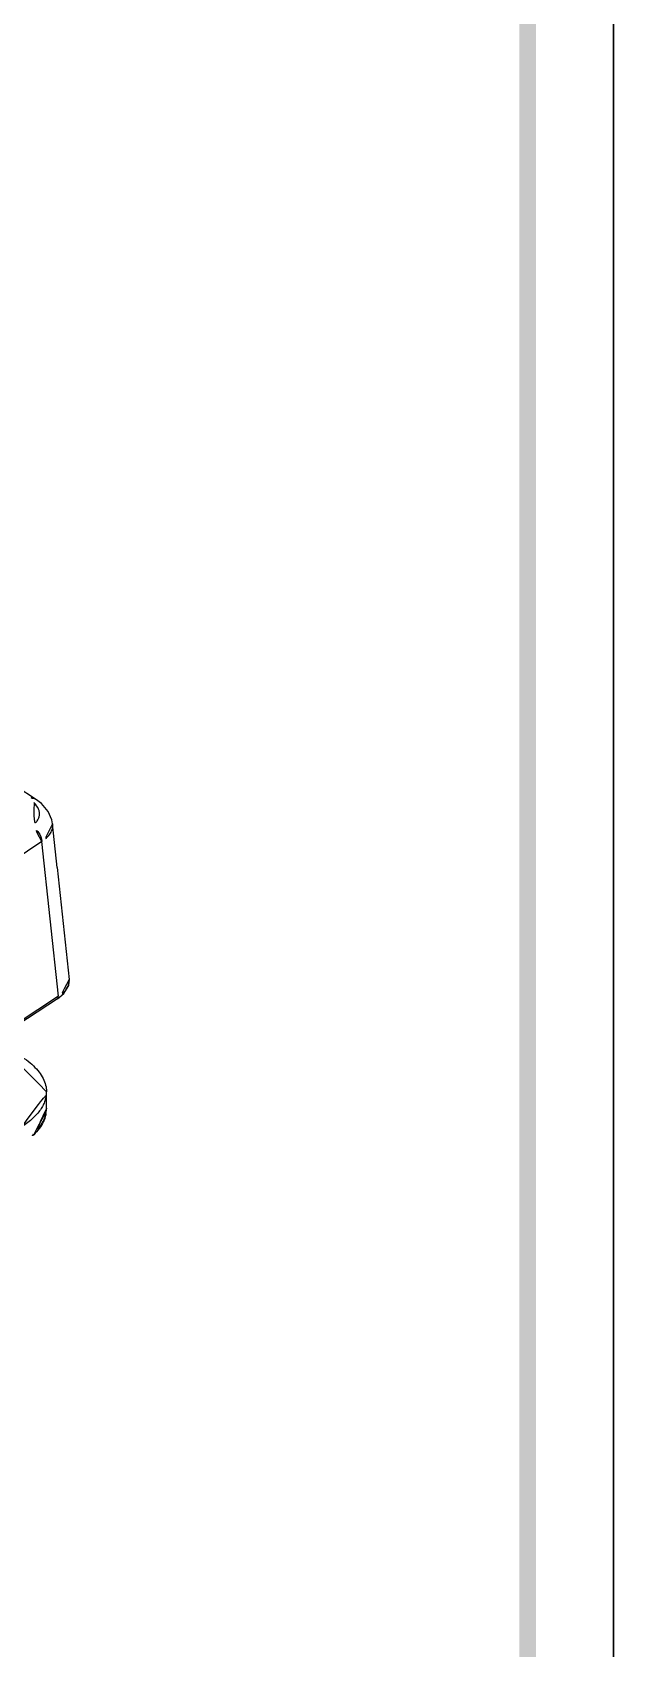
# Model space of a CAD drawing. Extents: x 16296660632 to 16296672714, y -37409619871 to -37409617455.
# Drawn here: x 16296672632.1 to 16296672714, y -37409617863.3 to -37409617635.5 of the extents above; entities that cross this region are included whole.
import ezdxf

# ---------------------------------------------------------------- set-up
doc = ezdxf.new("R2010")
doc.units = 0
doc.header["$LTSCALE"] = 10
doc.header["$MEASUREMENT"] = 0
doc.layers.get('0').update_dxf_attribs({"linetype": 'CONTINUOUS'})
doc.layers.add('02___PRT_ALL_AXES', color=7, linetype='CONTINUOUS')

msp = doc.modelspace()

# ---------------------------------------------------------------- linework, layer by layer
at = {"color": 7, "linetype": 'Continuous'}
for p, q in [((16296672632.572809, -37409617743.565079), (16296672632.57205, -37409617743.564583)), ((16296672635.653021, -37409617753.206551), (16296672634.994961, -37409617747.047417)), ((16296672633.49197, -37409617749.564629), (16296672623.56114, -37409617756.11438)), ((16296672635.820921, -37409617771.364014), (16296672633.49197, -37409617749.564629)), ((16296672635.653021, -37409617753.206551), (16296672637.33876, -37409617768.985847)), ((16296672635.67375, -37409617771.704628), (16296672625.60224, -37409617778.34716)), ((16296672635.820921, -37409617771.364014), (16296672625.749411, -37409617778.006554)), ((16296672634.13307, -37409617787.090446), (16296672634.13307, -37409617787.091438)), ((16296672632.25197, -37409617790.79657), (16296672632.229919, -37409617790.817238)), ((16296672632.268049, -37409617790.934303), (16296672632.29203, -37409617790.919609))]:
    msp.add_line(p, q, dxfattribs=at)
at = {"color": 2}
msp.add_lwpolyline([(16296671793.750851, -37409617455.355309), (16296672714.038799, -37409617455.355309), (16296672714.038799, -37409618103.587517), (16296671793.750851, -37409618103.587517)], close=True, dxfattribs=at)
at = {"ltscale": 0.5}
msp.add_lwpolyline([(16296671793.750851, -37409617455.355309), (16296672714.038799, -37409617455.355309), (16296672714.038799, -37409618103.587517), (16296671793.750851, -37409618103.587517)], close=True, dxfattribs=at)
at = {"color": 2}
msp.add_lwpolyline([(16296672714.038799, -37409618103.587517), (16296672714.038799, -37409617455.355309)], dxfattribs=at)
at = {"color": 7, "linetype": 'Continuous'}
for points in [[(16296672632.572069, -37409617743.564537), (16296672627.357059, -37409617740.194206), (16296672621.855631, -37409617736.963371), (16296672617.17939, -37409617734.481163)], [(16296672634.99511, -37409617747.04879), (16296672634.897779, -37409617746.513603), (16296672634.357571, -37409617745.299316), (16296672633.403009, -37409617744.201653), (16296672632.572809, -37409617743.565079)], [(16296672635.672649, -37409617771.705238), (16296672636.55834, -37409617770.977692), (16296672637.25709, -37409617769.829262), (16296672637.338739, -37409617768.985687)]]:
    msp.add_lwpolyline(points, dxfattribs=at)
for centre, radius, start, end in [((16296672629.482691, -37409617746.968307), 4.086806, 44.55844808, 47.17016375), ((16296672630.34733, -37409617787.099068), 3.785749, 358.67406095, 0.11540294), ((16296672643.003969, -37409617795.578056), 11.778851, 156.74088298, 157.3528143), ((16296672647.844191, -37409617797.660103), 17.047884, 156.33488552, 156.73609013), ((16296672632.074841, -37409617790.585487), 0.398511, 303.03609071, 305.28920142)]:
    msp.add_arc(centre, radius, start, end, dxfattribs=at)
for points, knots in [([(16296672632.57205, -37409617743.564583), (16296672632.437481, -37409617743.475479), (16296672632.103701, -37409617743.359787), (16296672631.75757, -37409617743.399002), (16296672631.58667, -37409617743.446159)], [0, 0, 0, 0, 0.4765331183, 1, 1, 1, 1]), ([(16296672632.39468, -37409617744.100861), (16296672632.643629, -37409617744.353882), (16296672632.96088, -37409617744.775238), (16296672633.145201, -37409617745.413689), (16296672633.14784, -37409617745.872887), (16296672633.01969, -37409617746.319847), (16296672632.66469, -37409617746.913811), (16296672632.243111, -37409617747.268669), (16296672631.930149, -37409617747.475143)], [0, 0, 0, 0, 0.2641587724, 0.3793218172, 0.4895054196, 0.6012992636, 0.7209780133, 1, 1, 1, 1]), ([(16296672633.49197, -37409617749.564629), (16296672633.461769, -37409617749.108482), (16296672633.108311, -37409617748.218979), (16296672632.353769, -37409617747.619583), (16296672631.930149, -37409617747.475143)], [0, 0, 0, 0, 0.5052922984, 1, 1, 1, 1]), ([(16296672634.995081, -37409617747.048531), (16296672635.01873, -37409617747.270828), (16296672634.98797, -37409617747.739487), (16296672634.697399, -37409617748.413483), (16296672634.18549, -37409617749.039207), (16296672633.740999, -37409617749.394402), (16296672633.49197, -37409617749.564629)], [0, 0, 0, 0, 0.218262926, 0.448004409, 0.7054860262, 1, 1, 1, 1]), ([(16296672637.33876, -37409617768.985863), (16296672637.360161, -37409617769.192543), (16296672637.32276, -37409617769.634003), (16296672637.024509, -37409617770.266243), (16296672636.510201, -37409617770.859062), (16296672636.068741, -37409617771.199074), (16296672635.820921, -37409617771.364014)], [0, 0, 0, 0, 0.2108036703, 0.4378125626, 0.6979851638, 1, 1, 1, 1]), ([(16296672635.67379, -37409617771.704689), (16296672635.724461, -37409617771.67128), (16296672635.80904, -37409617771.563881), (16296672635.82538, -37409617771.431343), (16296672635.820921, -37409617771.364014)], [0, 0, 0, 0, 0.4735473488, 1, 1, 1, 1]), ([(16296672634.132071, -37409617787.186653), (16296672634.124849, -37409617787.498779), (16296672634.029051, -37409617788.139801), (16296672633.653, -37409617789.071938), (16296672633.053619, -37409617789.976341), (16296672632.538771, -37409617790.526871), (16296672632.25197, -37409617790.79657)], [0, 0, 0, 0, 0.2244171343, 0.4605239494, 0.7170156431, 1, 1, 1, 1]), ([(16296672632.338921, -37409617790.882637), (16296672632.616329, -37409617790.605072), (16296672633.116739, -37409617790.033302), (16296672633.69499, -37409617789.089958), (16296672634.053141, -37409617788.103882), (16296672634.133829, -37409617787.423897), (16296672634.13307, -37409617787.090446)], [0, 0, 0, 0, 0.2737122286, 0.5276043167, 0.7674288517, 1, 1, 1, 1]), ([(16296672632.134649, -37409617791.040947), (16296672632.14397, -37409617791.034012), (16296672632.16564, -37409617791.0131), (16296672632.18816, -37409617790.993279), (16296672632.202311, -37409617790.981522)], [0, 0, 0, 0, 0.3870199635, 1, 1, 1, 1]), ([(16296672632.202311, -37409617790.981522), (16296672632.20384, -37409617790.977623), (16296672632.209841, -37409617790.96138), (16296672632.21463, -37409617790.944687), (16296672632.21764, -37409617790.9319)], [0, 0, 0, 0, 0.241543476, 1, 1, 1, 1]), ([(16296672632.202311, -37409617790.981522), (16296672632.20653, -37409617790.97802), (16296672632.22187, -37409617790.965561), (16296672632.23777, -37409617790.953773), (16296672632.249649, -37409617790.945824)], [0, 0, 0, 0, 0.2770786806, 1, 1, 1, 1]), ([(16296672632.21764, -37409617790.9319), (16296672632.219721, -37409617790.923027), (16296672632.227261, -37409617790.885262), (16296672632.22999, -37409617790.846619), (16296672632.229919, -37409617790.817238)], [0, 0, 0, 0, 0.2367888919, 1, 1, 1, 1]), ([(16296672632.249649, -37409617790.945824), (16296672632.25127, -37409617790.94474), (16296672632.25732, -37409617790.940773), (16296672632.263479, -37409617790.936951), (16296672632.268049, -37409617790.934303)], [0, 0, 0, 0, 0.2692953221, 1, 1, 1, 1]), ([(16296672632.305059, -37409617790.910782), (16296672632.308201, -37409617790.908546), (16296672632.32003, -37409617790.899872), (16296672632.331261, -37409617790.890327), (16296672632.338909, -37409617790.882683)], [0, 0, 0, 0, 0.2627429868, 1, 1, 1, 1])]:
    msp.add_open_spline(points, degree=3, knots=knots, dxfattribs=at)
at = {"color": 5, "ltscale": 40}
msp.add_trace([(16296672703.118799, -37409617466.275307), (16296672700.76067, -37409617466.275307), (16296672703.118799, -37409618081.747543), (16296672700.76067, -37409618079.389397)], dxfattribs=at)
msp.add_trace([(16296672703.118799, -37409617466.275307), (16296672700.76067, -37409617466.275307), (16296672703.118799, -37409618081.747543), (16296672700.76067, -37409618079.389397)], dxfattribs=at)
at = {"layer": '02___PRT_ALL_AXES', "color": 7, "linetype": 'Continuous'}
msp.add_line((16296672634.13307, -37409617787.090462), (16296672634.12789, -37409617784.813133), dxfattribs=at)
for points, knots in [([(16296672634.12789, -37409617784.813026), (16296672634.127171, -37409617784.499153), (16296672634.04385, -37409617783.853851), (16296672633.681351, -37409617782.913361), (16296672633.09083, -37409617782.00132), (16296672632.282551, -37409617781.125381), (16296672631.266041, -37409617780.291458), (16296672630.051531, -37409617779.506248), (16296672628.65102, -37409617778.776787), (16296672627.64081, -37409617778.348572), (16296672627.109119, -37409617778.143593)], [0, 0, 0, 0, 0.0921146468, 0.1886941221, 0.2934679468, 0.4090818682, 0.5371272601, 0.6783331598, 0.8327680157, 1, 1, 1, 1]), ([(16296672630.726191, -37409617789.706177), (16296672630.993679, -37409617789.529747), (16296672631.49959, -37409617789.170547), (16296672632.188669, -37409617788.591812), (16296672632.77873, -37409617787.994019), (16296672633.26671, -37409617787.379784), (16296672633.6499, -37409617786.751587), (16296672633.92573, -37409617786.112106), (16296672634.091841, -37409617785.464783), (16296672634.12838, -37409617785.028282), (16296672634.12789, -37409617784.813026)], [0, 0, 0, 0, 0.154940571, 0.2996866853, 0.4346034411, 0.5604164126, 0.6781881689, 0.7893932143, 0.895918271, 1, 1, 1, 1])]:
    msp.add_open_spline(points, degree=3, knots=knots, dxfattribs=at)

doc.saveas('drawing.dxf')
